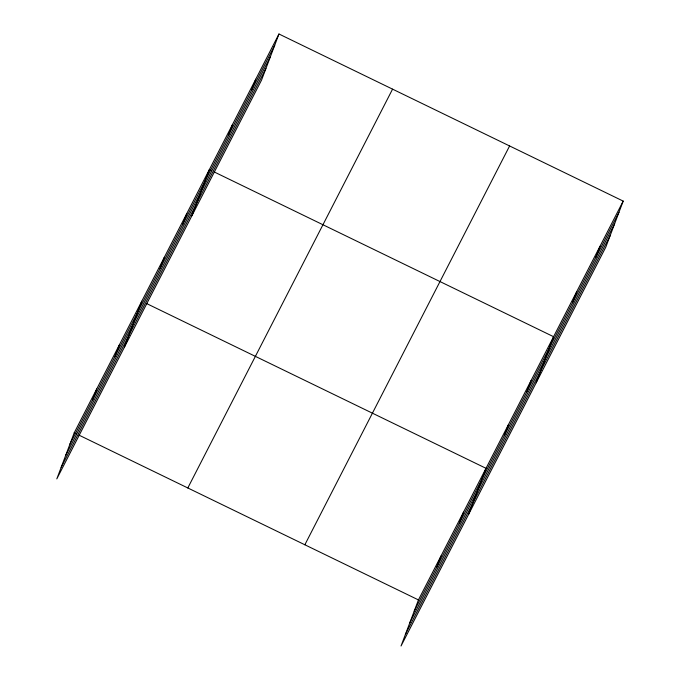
<?xml version="1.0" encoding="UTF-8"?>
<svg xmlns="http://www.w3.org/2000/svg" width="680" height="680" viewBox="0 0 680 680"><rect width="100%" height="100%" fill="white"/><g stroke="black" fill="none" stroke-linecap="round" stroke-linejoin="round"><path stroke-width="1.02" d="M278.97 34L74.213 432.82L56.805 478.898L261.553 80.078L278.97 34L623.194 201.101L605.787 247.18L401.03 646L418.447 599.921L623.194 201.101M92.497 400.171L96.739 388.951M115.022 356.303L119.263 345.083M124.372 347.284L141.788 301.206M160.064 268.558L164.305 257.337M182.589 224.689L186.83 213.469M191.939 215.679L209.355 169.6L211.242 170.519M228.319 135.618L232.56 124.397M251.524 90.423L255.765 79.203M436.73 567.273L440.963 556.053M459.246 523.404L463.488 512.185M468.596 514.386L486.013 468.316L146.514 303.51M504.296 435.667L508.529 424.439M526.813 391.791L531.054 380.57M536.171 382.78L553.579 336.702L214.089 171.895M572.543 302.727L576.784 291.499M595.748 257.524L599.99 246.304M69.98 444.04L274.728 45.22M65.628 455.54L270.385 56.721M61.149 467.398L265.905 68.578M187.816 487.968L392.564 89.148M304.852 544.782L509.6 145.962M414.205 611.141L618.953 212.321M409.853 622.65L614.61 223.83M405.382 634.5L610.13 235.679M74.213 432.82L76.109 433.738M78.948 435.115L418.447 599.921"/></g></svg>
